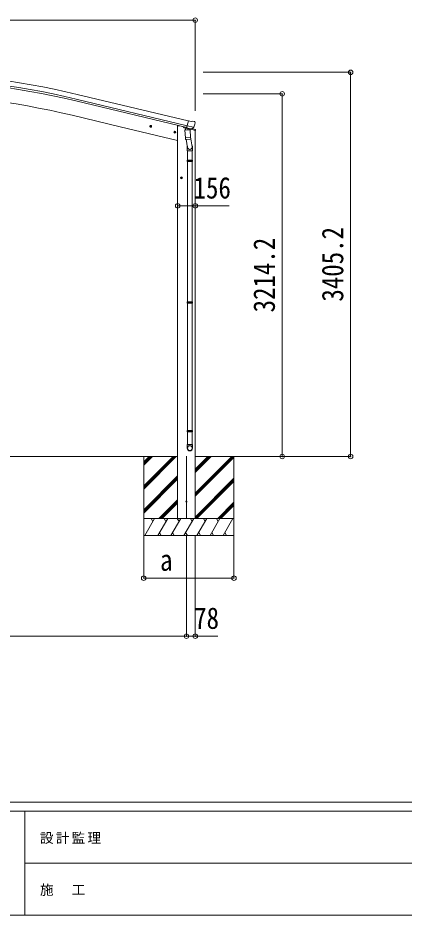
# Model space of a CAD drawing. Units: millimetres at full size, sheet at 1:40. Extents: x -11181 to 11305, y -7804 to 7716.
# Drawn here: x -4596 to -1176, y -7804 to 147 of the extents above; entities that cross this region are included whole.
import ezdxf
from ezdxf.enums import TextEntityAlignment as Align

# ---------------------------------------------------------------- set-up
doc = ezdxf.new("R2010")
doc.units = ezdxf.units.MM
doc.header["$LTSCALE"] = 40
doc.header["$PDMODE"] = 32
doc.header["$PDSIZE"] = 40
for name, color, linetype, lineweight in [('0-0_0', 7, 'Continuous', 9), ('0-1_本体', 4, 'Continuous', 9), ('0-2_部品', 7, 'Continuous', 9), ('0-8_PARTS2', 2, 'Continuous', 9), ('0-A_寸法', 6, 'Continuous', 9), ('F-0_240', 7, 'Continuous', 9)]:
    doc.layers.add(name, color=color, linetype=linetype, lineweight=lineweight)
doc.styles.add('ＭＳ ゴシック', font='')
doc.styles.get('ＭＳ ゴシック').set_extended_font_data('MS Gothic')

msp = doc.modelspace()

# ---------------------------------------------------------------- linework, layer by layer
at = {"layer": '0-0_0'}
for p, q in [((-8261.11, -3739.41), (-3181.96, -3739.41)), ((-3482.24, -3739.41), (-3482.24, -4439.41)), ((-3482.24, -4000.14), (-3221.51, -3739.41)), ((-3482.24, -4014.28), (-3207.37, -3739.41)), ((-3482.24, -4028.43), (-3193.23, -3739.41)), ((-3482.24, -3816.3), (-3405.36, -3739.41)), ((-3482.24, -3802.15), (-3419.5, -3739.41)), ((-3482.24, -3788.01), (-3433.64, -3739.41)), ((-3025.46, -3739.41), (-2594.08, -3739.41)), ((-3025.46, -4063.86), (-2701.01, -3739.41)), ((-3025.46, -4078), (-2686.87, -3739.41)), ((-3025.46, -3880.01), (-2884.86, -3739.41)), ((-3025.46, -3865.87), (-2899, -3739.41)), ((-3025.46, -3851.73), (-2913.15, -3739.41)), ((-3025.46, -4092.14), (-2682.24, -3748.93)), ((-2682.24, -3739.41), (-2682.24, -4439.41)), ((-3482.24, -4212.27), (-3181.46, -3911.49)), ((-3482.24, -4226.42), (-3181.46, -3925.64)), ((-3482.24, -4240.56), (-3181.46, -3939.78)), ((-3025.46, -4275.99), (-2682.24, -3932.78)), ((-3024.74, -4289.41), (-2682.24, -3946.92)), ((-3010.6, -4289.41), (-2682.24, -3961.06)), ((-3347.25, -4289.41), (-3181.46, -4123.63)), ((-3333.11, -4289.41), (-3181.46, -4137.77)), ((-3318.97, -4289.41), (-3181.46, -4151.91)), ((-2826.75, -4289.41), (-2682.24, -4144.91)), ((-2812.61, -4289.41), (-2682.24, -4159.05)), ((-2798.47, -4289.41), (-2682.24, -4173.19)), ((-2682.24, -4289.41), (-3482.24, -4289.41)), ((-3471.95, -4439.41), (-3385.35, -4289.41)), ((-3400.35, -4315.4), (-3415.35, -4289.41)), ((-3356.48, -4439.41), (-3269.88, -4289.41)), ((-3284.88, -4315.4), (-3299.88, -4289.41)), ((-3241.01, -4439.41), (-3154.41, -4289.41)), ((-3169.41, -4315.4), (-3184.41, -4289.41)), ((-3149.24, -4289.41), (-3015.24, -4289.41)), ((-3125.54, -4439.41), (-3038.94, -4289.41)), ((-3053.94, -4315.4), (-3068.94, -4289.41)), ((-3010.07, -4439.41), (-2923.47, -4289.41)), ((-2938.47, -4315.4), (-2953.47, -4289.41)), ((-2894.6, -4439.41), (-2808, -4289.41)), ((-2838, -4289.41), (-2823, -4315.4)), ((-2779.13, -4439.41), (-2692.53, -4289.41)), ((-3482.24, -4439.41), (-2682.24, -4439.41)), ((-3341.49, -4413.44), (-3326.49, -4439.41)), ((-3226.01, -4413.43), (-3211.01, -4439.41)), ((-3110.54, -4413.43), (-3095.55, -4439.41)), ((-2995.07, -4413.44), (-2980.08, -4439.41)), ((-2879.6, -4413.44), (-2864.61, -4439.41)), ((-2764.13, -4413.44), (-2749.14, -4439.41))]:
    msp.add_line(p, q, dxfattribs=at)
at = {"layer": '0-1_本体'}
for p, q in [((-4070.38, -529.63), (-3087.13, -765.69)), ((-4084.38, -587.98), (-3101.14, -824.03)), ((-4080.46, -571.61), (-3097.21, -807.67)), ((-3692.17, -816.86), (-4114.97, -715.36)), ((-3181.46, -939.47), (-3692.17, -816.86)), ((-3181.46, -810.03), (-3161.46, -810.03)), ((-3181.46, -4289.41), (-3181.46, -810.03)), ((-3160.96, -810.03), (-3127.69, -818.02)), ((-3025.46, -4289.41), (-3025.46, -849.18))]:
    msp.add_line(p, q, dxfattribs=at)
for radius in [7073, 7029.83, 7013, 6882]:
    msp.add_arc((-5721.54, -7407.21), radius, 76.5, 103.5, dxfattribs=at)
at = {"layer": '0-2_部品'}
for p, q in [((-3060.81, -770.28), (-3086.74, -764.06)), ((-3060.81, -770.28), (-3047.55, -767.58)), ((-3033.07, -770.77), (-3046.25, -767.61)), ((-3029.97, -773.02), (-3026.12, -779.32)), ((-3025.75, -781.6), (-3026.03, -782.75)), ((-3429.88, -810.93), (-3410.43, -815.6)), ((-3422.29, -806.07), (-3427.45, -811.51)), ((-3422.49, -822.99), (-3417.82, -803.54)), ((-3414.99, -807.82), (-3422.29, -806.07)), ((-3418.02, -820.46), (-3412.86, -815.01)), ((-3412.86, -815.01), (-3414.99, -807.82)), ((-3215.96, -862.29), (-3196.51, -866.95)), ((-3208.36, -857.42), (-3213.53, -862.87)), ((-3208.57, -874.34), (-3203.9, -854.9)), ((-3201.07, -859.18), (-3208.36, -857.42)), ((-3204.1, -871.82), (-3198.93, -866.37)), ((-3198.93, -866.37), (-3201.07, -859.18)), ((-3128.19, -817.54), (-3128.19, -820.69)), ((-3106.15, -829.93), (-3124.36, -825.55)), ((-3116.88, -847.46), (-3071.19, -844.26)), ((-3112.21, -914.29), (-3116.88, -847.46)), ((-3102.47, -825.69), (-3115.78, -841.01)), ((-3115.78, -841.01), (-3115.34, -847.35)), ((-3101.52, -825.62), (-3102.47, -825.69)), ((-3098.44, -828.1), (-3099.97, -827.73)), ((-3061.74, -836.91), (-3098.44, -828.1)), ((-3039.81, -821.9), (-3097.31, -808.1)), ((-3092.49, -829.92), (-3091.47, -844.53)), ((-3064.28, -838.92), (-3090.09, -845.35)), ((-3072.97, -841.08), (-3072.74, -844.37)), ((-3071.19, -844.26), (-3066.52, -911.1)), ((-3059.37, -837.38), (-3066.89, -835.58)), ((-3023.64, -849.74), (-3066.45, -839.46)), ((-3063.57, -837.14), (-3063.52, -837.88)), ((-3060.21, -837.27), (-3061.74, -836.91)), ((-3056.66, -836.81), (-3040.28, -822.32)), ((-3052.87, -833.46), (-3025.94, -839.93)), ((-3023.64, -842.84), (-3023.64, -849.74)), ((-3112.21, -914.29), (-3066.52, -911.1)), ((-3112.2, -914.29), (-3111.31, -926.99)), ((-3067.5, -925.7), (-3109.2, -928.62)), ((-3105.67, -928.37), (-3093.04, -1003.17)), ((-3066.88, -905.98), (-3052.34, -993.85)), ((-3065.66, -923.57), (-3066.53, -911.1)), ((-3066.06, -924.92), (-3066.06, -924.92)), ((-3096.19, -996.35), (-3096.19, -1031.01)), ((-3096.19, -1031.01), (-3050.19, -1031.01)), ((-3094.19, -1031.01), (-3094.19, -1113.67)), ((-3052.19, -1031.01), (-3052.19, -1113.67)), ((-3050.19, -1031.01), (-3050.19, -996.66)), ((-3096.19, -1115.67), (-3095.19, -1113.67)), ((-3096.19, -1115.67), (-3050.19, -1115.67)), ((-3096.19, -1115.67), (-3096.19, -1123.67)), ((-3096.19, -1123.67), (-3050.19, -1123.67)), ((-3096.19, -1123.67), (-3095.19, -1125.67)), ((-3095.19, -1113.67), (-3051.19, -1113.67)), ((-3095.19, -1125.67), (-3051.19, -1125.67)), ((-3094.19, -1125.67), (-3094.19, -2369.85)), ((-3052.19, -1125.67), (-3052.19, -2369.85)), ((-3050.19, -1115.67), (-3051.19, -1113.67)), ((-3157.7, -1269.53), (-3137.7, -1269.53)), ((-3151.45, -1263.03), (-3155.2, -1269.53)), ((-3143.94, -1263.03), (-3151.45, -1263.03)), ((-3147.7, -1279.53), (-3147.7, -1259.53)), ((-3140.19, -1269.53), (-3143.94, -1263.03)), ((-3143.94, -1276.03), (-3140.19, -1269.53)), ((-3096.19, -2371.85), (-3095.19, -2369.85)), ((-3096.19, -2371.85), (-3050.19, -2371.85)), ((-3096.19, -2371.85), (-3096.19, -2379.85)), ((-3096.19, -2379.85), (-3050.19, -2379.85)), ((-3096.19, -2379.85), (-3095.19, -2381.85)), ((-3095.19, -2369.85), (-3051.19, -2369.85)), ((-3095.19, -2381.85), (-3051.19, -2381.85)), ((-3094.19, -2381.85), (-3094.19, -3510.04)), ((-3052.19, -2381.85), (-3052.19, -3510.04)), ((-3050.19, -2371.85), (-3051.19, -2369.85)), ((-3096.19, -3512.04), (-3095.19, -3510.04)), ((-3096.19, -3512.04), (-3050.19, -3512.04)), ((-3096.19, -3512.04), (-3096.19, -3520.04)), ((-3096.19, -3520.04), (-3050.19, -3520.04)), ((-3096.19, -3520.04), (-3095.19, -3522.04)), ((-3095.19, -3510.04), (-3051.19, -3510.04)), ((-3095.19, -3522.04), (-3051.19, -3522.04)), ((-3094.19, -3522.04), (-3094.19, -3632.04)), ((-3052.19, -3522.04), (-3052.19, -3632.04)), ((-3050.19, -3512.04), (-3051.19, -3510.04)), ((-3096.19, -3666.18), (-3096.19, -3632.04)), ((-3096.19, -3632.04), (-3050.19, -3632.04)), ((-3050.19, -3666.18), (-3050.19, -3632.04))]:
    msp.add_line(p, q, dxfattribs=at)
for points in [[(-3092.17, -829.51), (-3101.89, -827.17), (-3086.74, -764.06)], [(-3427.45, -811.51), (-3425.32, -818.71), (-3418.02, -820.46)], [(-3213.53, -862.87), (-3211.4, -870.06), (-3204.1, -871.82)], [(-3092.17, -829.51), (-3091.93, -829.66), (-3067.17, -835.6), (-3066.89, -835.58)], [(-3039.54, -821.33), (-3040.12, -822.17), (-3040.28, -822.32)], [(-3050.19, -1115.67), (-3050.19, -1123.67), (-3051.19, -1125.67)], [(-3155.2, -1269.53), (-3151.45, -1276.03), (-3143.94, -1276.03)], [(-3050.19, -2371.85), (-3050.19, -2379.85), (-3051.19, -2381.85)], [(-3050.19, -3512.04), (-3050.19, -3520.04), (-3051.19, -3522.04)]]:
    msp.add_lwpolyline(points, dxfattribs=at)
for centre, radius in [((-3420.15, -813.26), 8.5), ((-3420.15, -813.26), 7.7), ((-3420.15, -813.26), 6.5), ((-3206.23, -864.62), 8.5), ((-3206.23, -864.62), 7.7), ((-3206.23, -864.62), 6.5), ((-3147.7, -1269.53), 8.5), ((-3147.7, -1269.53), 7.7), ((-3147.7, -1269.53), 6.5)]:
    msp.add_circle(centre, radius, dxfattribs=at)
at = {"layer": '0-2_部品', "color": 4}
msp.add_circle((-3103.96, -4139.41), 4.5, dxfattribs=at)
at = {"layer": '0-2_部品'}
for centre, radius, start, end in [((-3046.95, -770.52), 3, 76.5, 101.5), ((-3222.84, -735.5), 202.4, 334.90875, 346.5), ((-3034.24, -775.63), 5, 31.5, 76.5), ((-3123.19, -820.69), 5, 180, 256.5), ((-3099.85, -827.24), 0.5, 221.23754, 256.5), ((-3093.09, -830), 0.604, 7.79405, 79.40158), ((-3090.44, -844.38), 1.03, 188.03431, 289.96103), ((-3064.52, -837.95), 1, 284, 4), ((-3063.07, -837.1), 0.5, 76.5, 184), ((-3060.09, -836.79), 0.5, 256.5, 291.76246), ((-3026.64, -842.84), 3, 0, 76.5), ((-3109.34, -926.62), 2, 190.53157, 274), ((-3067.64, -923.71), 2, 274, 322.59038), ((-3067.6, -923.74), 1.95, 322.52234, 4.95983), ((-3080.19, -996.66), 30, 0, 2.54858)]:
    msp.add_arc(centre, radius, start, end, dxfattribs=at)
for centre, major_axis, ratio, start_param, end_param in [((-3028.67, -780.88), (1.57, -2.57), 0.99628, 0.7835347, 1.5707963), ((-3058.67, -834.46), (0.73, -2.92), 0.997631, 5.8041905, 5.8929484), ((-3058.7, -834.33), (-2.63, 3.16), 0.650902, 2.1145521, 2.1873627), ((-3058.65, -834.56), (0.73, -2.92), 0.997631, 5.965759, 6.7621801), ((-3073.19, -996.35), (-23, 0), 0.996195, 6.0000678, 10.0103449), ((-3073.19, -996.35), (-21, 0), 0.996195, 0.3319459, 3.3482706), ((-3073.19, -3664.44), (23, 0), 0.996195, 6.2831853, 9.424778), ((-3073.19, -3666.18), (23, 0), 0.996195, 6.2831853, 9.424778), ((-3073.19, -3666.18), (0, -23.43), 0.981806, 4.712389, 7.8539816)]:
    msp.add_ellipse(centre, major_axis=major_axis, ratio=ratio, start_param=start_param, end_param=end_param, dxfattribs=at)
msp.add_ellipse((-3073.19, -3666.18), major_axis=(-21, 0), ratio=0.996195, dxfattribs=at)
at = {"layer": '0-8_PARTS2', "color": 6}
msp.add_line((-8417.61, 127.48), (-3025.59, 127.48), dxfattribs=at)
at = {"layer": '0-8_PARTS2'}
msp.add_line((-3103.96, -3736.92), (-3103.96, -4291.91), dxfattribs=at)
at = {"layer": '0-A_寸法'}
for p, q in [((-3025.59, 127.48), (-3025.59, -674.85)), ((-1649.01, -334.21), (-2955.44, -334.21)), ((-1649.01, -3739.41), (-1649.01, -334.21)), ((-2254.99, -525.21), (-2955.44, -525.21)), ((-2254.99, -3739.41), (-2254.99, -525.21)), ((-3181.46, -1518.17), (-3025.46, -1518.17)), ((-3025.46, -1518.17), (-2725.46, -1518.17)), ((-2254.99, -3739.41), (-2649.24, -3739.41)), ((-1649.01, -3739.41), (-2254.99, -3739.41)), ((-3482.24, -4817.32), (-3482.24, -4442.91)), ((-3103.46, -5332.3), (-3103.46, -4442.91)), ((-3025.46, -5332.3), (-3025.46, -4442.91)), ((-2682.24, -4817.32), (-2682.24, -4442.91)), ((-2682.24, -4817.32), (-3482.24, -4817.32)), ((-8339.61, -5332.3), (-3103.46, -5332.3)), ((-3103.46, -5332.3), (-3025.46, -5332.3)), ((-3025.46, -5332.3), (-2825.46, -5332.3))]:
    msp.add_line(p, q, dxfattribs=at)
for p in [(-3025.59, 127.48), (-1649.01, -334.21), (-2254.99, -525.21), (-3181.46, -1518.17), (-3025.46, -1518.17), (-2254.99, -3739.41), (-1649.01, -3739.41), (-3482.24, -4817.32), (-2682.24, -4817.32), (-3103.46, -5332.3), (-3025.46, -5332.3)]:
    msp.add_point(p, dxfattribs=at)
at = {"layer": 'F-0_240', "color": 5}
for p, q in [((-11180.61, -6803.54), (10739.39, -6803.54)), ((-11180.61, -6883.54), (7183.72, -6883.54)), ((-4536.28, -6883.54), (-4536.28, -7803.54)), ((-4536.28, -7343.54), (3663.72, -7343.54)), ((-11180.61, -7803.54), (10739.39, -7803.54))]:
    msp.add_line(p, q, dxfattribs=at)

# ---------------------------------------------------------------- texts
at = {"layer": '0-A_寸法', "color": 7, "style": 'ＭＳ ゴシック', "width": 0.85}
for s, p in [('156', (-3040.46, -1510.17)), ('a', (-3337.24, -4809.32)), ('78', (-3035.46, -5324.3))]:
    msp.add_text(s, height=190.6, dxfattribs=at).set_placement(p, align=Align.BOTTOM_LEFT)
for s, p in [('3405.2', (-1657.01, -2366.81)), ('3214.2', (-2262.99, -2462.31))]:
    msp.add_text(s, height=190.6, rotation=90, dxfattribs=at).set_placement(p, align=Align.BOTTOM_LEFT)
at = {"layer": 'F-0_240', "char_height": 87.98, "attachment_point": 7, "style": 'ＭＳ ゴシック'}
for s, insert in [('\\T1.17;設計監理', (-4401.18, -7173.54)), ('\\T1.17;施\u3000工', (-4401.18, -7633.54))]:
    msp.add_mtext(s, dxfattribs=dict(at, insert=insert))

doc.saveas('drawing.dxf')
